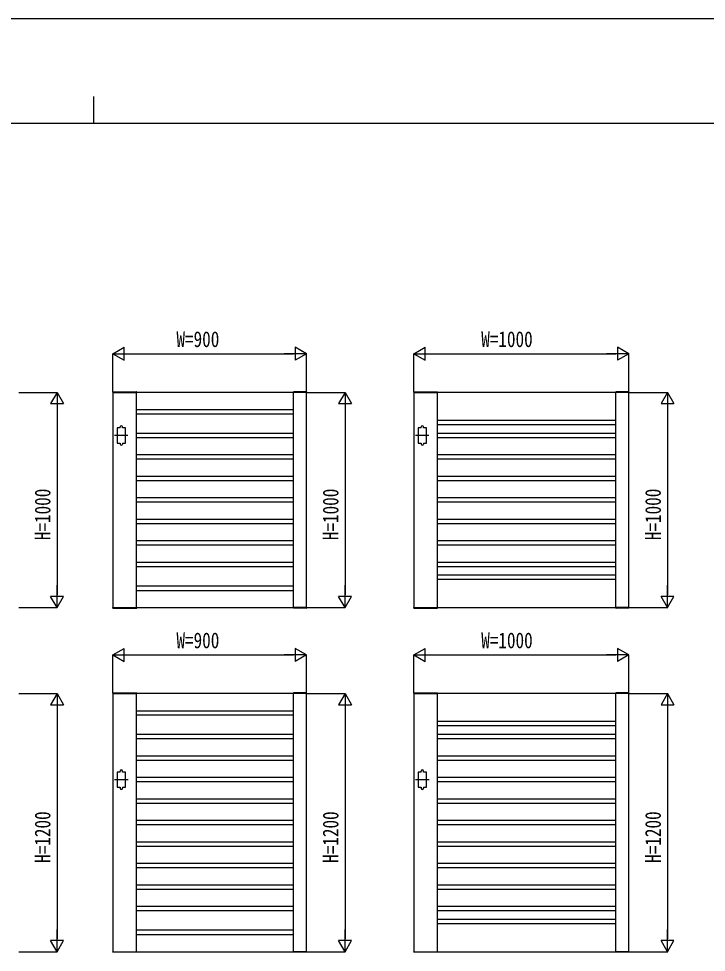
# Model space of a CAD drawing. Units: millimetres, scale not verified. Extents: x -10512 to 10512, y -7425 to 7425.
# Drawn here: x -361 to 2838, y 3085 to 7425 of the extents above; entities that cross this region are included whole.
import ezdxf
from ezdxf.enums import TextEntityAlignment as Align

# ---------------------------------------------------------------- set-up
doc = ezdxf.new("R2010")
doc.units = ezdxf.units.MM
doc.header["$LTSCALE"] = 30
for name, color, linetype in [('0-2_YKK_11', 7, 'Continuous'), ('0-3_YKK_11E', 7, 'Continuous'), ('0-4_YKK_A1', 4, 'Continuous'), ('0-5_YKK_D', 6, 'Continuous'), ('0-6_YKK_ZWAK', 7, 'Continuous')]:
    doc.layers.add(name, color=color, linetype=linetype)
doc.styles.add('ＭＳ ゴシック', font='')
doc.styles.get('ＭＳ ゴシック').set_extended_font_data('MS Gothic')

msp = doc.modelspace()

# ---------------------------------------------------------------- linework, layer by layer
at = {"layer": '0-2_YKK_11'}
for p, q in [((187.55, 4687.5), (187.55, 5687.5)), ((917.55, 4687.5), (917.55, 5687.5)), ((1587.55, 4687.5), (1587.55, 5687.5)), ((2417.55, 4687.5), (2417.55, 5687.5)), ((187.55, 5607.5), (917.55, 5607.5)), ((187.55, 4767.5), (917.55, 4767.5)), ((187.55, 3087.5), (187.55, 4287.5)), ((917.55, 3087.5), (917.55, 4287.5)), ((1587.55, 3087.5), (1587.55, 4287.5)), ((2417.55, 3087.5), (2417.55, 4287.5)), ((187.55, 4207.5), (917.55, 4207.5)), ((187.55, 3167.5), (917.55, 3167.5))]:
    msp.add_line(p, q, dxfattribs=at)
for points in [[(77.55, 5687.5), (77.55, 4687.5), (977.55, 4687.5), (977.55, 5687.5)], [(2477.55, 5687.5), (1477.55, 5687.5), (1477.55, 4687.5), (2477.55, 4687.5)], [(77.55, 4287.5), (77.55, 3087.5), (977.55, 3087.5), (977.55, 4287.5)], [(1477.55, 4287.5), (1477.55, 3087.5), (2477.55, 3087.5), (2477.55, 4287.5)]]:
    msp.add_lwpolyline(points, close=True, dxfattribs=at)
at = {"layer": '0-3_YKK_11E'}
for p, q in [((917.55, 5587.2), (187.55, 5587.2)), ((2417.55, 5557.5), (1587.55, 5557.5)), ((2417.55, 5537.5), (1587.55, 5537.5)), ((917.55, 5497.2), (187.55, 5497.2)), ((917.55, 5477.2), (187.55, 5477.2)), ((2417.55, 5497.2), (1587.55, 5497.2)), ((2417.55, 5477.2), (1587.55, 5477.2)), ((917.55, 5397.2), (187.55, 5397.2)), ((2417.55, 5397.2), (1587.55, 5397.2)), ((917.55, 5377.2), (187.55, 5377.2)), ((2417.55, 5377.2), (1587.55, 5377.2)), ((917.55, 5297.2), (187.55, 5297.2)), ((2417.55, 5297.2), (1587.55, 5297.2)), ((917.55, 5277.2), (187.55, 5277.2)), ((2417.55, 5277.2), (1587.55, 5277.2)), ((917.55, 5197.2), (187.55, 5197.2)), ((917.55, 5177.2), (187.55, 5177.2)), ((2417.55, 5197.2), (1587.55, 5197.2)), ((2417.55, 5177.2), (1587.55, 5177.2)), ((917.55, 5097.2), (187.55, 5097.2)), ((2417.55, 5097.2), (1587.55, 5097.2)), ((917.55, 5077.2), (187.55, 5077.2)), ((2417.55, 5077.2), (1587.55, 5077.2)), ((917.55, 4997.2), (187.55, 4997.2)), ((2417.55, 4997.2), (1587.55, 4997.2)), ((917.55, 4977.2), (187.55, 4977.2)), ((2417.55, 4977.2), (1587.55, 4977.2)), ((917.55, 4897.2), (187.55, 4897.2)), ((917.55, 4877.2), (187.55, 4877.2)), ((2417.55, 4897.2), (1587.55, 4897.2)), ((2417.55, 4877.2), (1587.55, 4877.2)), ((2417.55, 4837.5), (1587.55, 4837.5)), ((2417.55, 4817.5), (1587.55, 4817.5)), ((917.55, 4787.2), (187.55, 4787.2)), ((917.55, 4187.2), (187.55, 4187.2)), ((2417.55, 4157.5), (1587.55, 4157.5)), ((2417.55, 4137.5), (1587.55, 4137.5)), ((917.55, 4097.2), (187.55, 4097.2)), ((2417.55, 4097.2), (1587.55, 4097.2)), ((917.55, 4077.2), (187.55, 4077.2)), ((2417.55, 4077.2), (1587.55, 4077.2)), ((917.55, 3997.2), (187.55, 3997.2)), ((2417.55, 3997.2), (1587.55, 3997.2)), ((917.55, 3977.2), (187.55, 3977.2)), ((2417.55, 3977.2), (1587.55, 3977.2)), ((917.55, 3897.2), (187.55, 3897.2)), ((917.55, 3877.2), (187.55, 3877.2)), ((2417.55, 3897.2), (1587.55, 3897.2)), ((2417.55, 3877.2), (1587.55, 3877.2)), ((917.55, 3797.2), (187.55, 3797.2)), ((917.55, 3777.2), (187.55, 3777.2)), ((2417.55, 3797.2), (1587.55, 3797.2)), ((2417.55, 3777.2), (1587.55, 3777.2)), ((917.55, 3697.2), (187.55, 3697.2)), ((2417.55, 3697.2), (1587.55, 3697.2)), ((917.55, 3677.2), (187.55, 3677.2)), ((2417.55, 3677.2), (1587.55, 3677.2)), ((917.55, 3597.2), (187.55, 3597.2)), ((917.55, 3577.2), (187.55, 3577.2)), ((2417.55, 3597.2), (1587.55, 3597.2)), ((2417.55, 3577.2), (1587.55, 3577.2)), ((917.55, 3497.2), (187.55, 3497.2)), ((917.55, 3477.2), (187.55, 3477.2)), ((2417.55, 3497.2), (1587.55, 3497.2)), ((2417.55, 3477.2), (1587.55, 3477.2)), ((917.55, 3397.2), (187.55, 3397.2)), ((2417.55, 3397.2), (1587.55, 3397.2)), ((917.55, 3377.2), (187.55, 3377.2)), ((2417.55, 3377.2), (1587.55, 3377.2)), ((917.55, 3297.2), (187.55, 3297.2)), ((917.55, 3277.2), (187.55, 3277.2)), ((2417.55, 3297.2), (1587.55, 3297.2)), ((2417.55, 3277.2), (1587.55, 3277.2)), ((2417.55, 3237.5), (1587.55, 3237.5)), ((2417.55, 3217.5), (1587.55, 3217.5)), ((917.55, 3187.2), (187.55, 3187.2))]:
    msp.add_line(p, q, dxfattribs=at)
at = {"layer": '0-4_YKK_A1'}
for p, q in [((77.18, 5690.05), (77.05, 5687.5)), ((77.05, 5687.5), (188.05, 5687.5)), ((78.18, 5691), (186.92, 5691)), ((187.92, 5690.05), (188.05, 5687.5)), ((917.18, 5690.05), (917.05, 5687.5)), ((978.05, 5687.5), (917.05, 5687.5)), ((976.92, 5691), (918.18, 5691)), ((977.92, 5690.05), (978.05, 5687.5)), ((1477.18, 5690.05), (1477.05, 5687.5)), ((1477.05, 5687.5), (1588.05, 5687.5)), ((1478.18, 5691), (1586.92, 5691)), ((1587.92, 5690.05), (1588.05, 5687.5)), ((2417.18, 5690.05), (2417.05, 5687.5)), ((2478.05, 5687.5), (2417.05, 5687.5)), ((2476.92, 5691), (2418.18, 5691)), ((2477.92, 5690.05), (2478.05, 5687.5)), ((111.55, 5522.5), (111.55, 5527.5)), ((121.55, 5522.5), (121.55, 5527.5)), ((1511.55, 5522.5), (1511.55, 5527.5)), ((1521.55, 5522.5), (1521.55, 5527.5)), ((147.25, 5487.5), (85.05, 5487.5)), ((1547.25, 5487.5), (1485.05, 5487.5)), ((111.55, 5452.5), (111.55, 5447.5)), ((121.55, 5452.5), (121.55, 5447.5)), ((1511.55, 5452.5), (1511.55, 5447.5)), ((1521.55, 5452.5), (1521.55, 5447.5)), ((77.05, 4687.5), (188.05, 4687.5)), ((77.18, 4684.95), (77.05, 4687.5)), ((187.92, 4684.95), (188.05, 4687.5)), ((978.05, 4687.5), (917.05, 4687.5)), ((917.18, 4684.95), (917.05, 4687.5)), ((977.92, 4684.95), (978.05, 4687.5)), ((1477.05, 4687.5), (1588.05, 4687.5)), ((1477.18, 4684.95), (1477.05, 4687.5)), ((1587.92, 4684.95), (1588.05, 4687.5)), ((2478.05, 4687.5), (2417.05, 4687.5)), ((2417.18, 4684.95), (2417.05, 4687.5)), ((2477.92, 4684.95), (2478.05, 4687.5)), ((78.18, 4684), (186.92, 4684)), ((976.92, 4684), (918.18, 4684)), ((1478.18, 4684), (1586.92, 4684)), ((2476.92, 4684), (2418.18, 4684)), ((77.18, 4290.05), (77.05, 4287.5)), ((77.05, 4287.5), (188.05, 4287.5)), ((78.18, 4291), (186.92, 4291)), ((187.92, 4290.05), (188.05, 4287.5)), ((917.18, 4290.05), (917.05, 4287.5)), ((978.05, 4287.5), (917.05, 4287.5)), ((976.92, 4291), (918.18, 4291)), ((977.92, 4290.05), (978.05, 4287.5)), ((1477.18, 4290.05), (1477.05, 4287.5)), ((1477.05, 4287.5), (1588.05, 4287.5)), ((1478.18, 4291), (1586.92, 4291)), ((1587.92, 4290.05), (1588.05, 4287.5)), ((2417.18, 4290.05), (2417.05, 4287.5)), ((2478.05, 4287.5), (2417.05, 4287.5)), ((2476.92, 4291), (2418.18, 4291)), ((2477.92, 4290.05), (2478.05, 4287.5)), ((111.55, 3922.5), (111.55, 3927.5)), ((121.55, 3922.5), (121.55, 3927.5)), ((1511.55, 3922.5), (1511.55, 3927.5)), ((1521.55, 3922.5), (1521.55, 3927.5)), ((148.05, 3887.5), (85.05, 3887.5)), ((1548.05, 3887.5), (1485.05, 3887.5)), ((111.55, 3852.5), (111.55, 3847.5)), ((121.55, 3852.5), (121.55, 3847.5)), ((1511.55, 3852.5), (1511.55, 3847.5)), ((1521.55, 3852.5), (1521.55, 3847.5)), ((77.05, 3087.5), (188.05, 3087.5)), ((77.18, 3084.95), (77.05, 3087.5)), ((187.92, 3084.95), (188.05, 3087.5)), ((978.05, 3087.5), (917.05, 3087.5)), ((917.18, 3084.95), (917.05, 3087.5)), ((977.92, 3084.95), (978.05, 3087.5)), ((1477.05, 3087.5), (1588.05, 3087.5)), ((1477.18, 3084.95), (1477.05, 3087.5)), ((1587.92, 3084.95), (1588.05, 3087.5)), ((2478.05, 3087.5), (2417.05, 3087.5)), ((2417.18, 3084.95), (2417.05, 3087.5)), ((2477.92, 3084.95), (2478.05, 3087.5))]:
    msp.add_line(p, q, dxfattribs=at)
for points in [[(111.55, 5522.5), (97.55, 5522.5), (97.55, 5452.5), (111.55, 5452.5)], [(121.55, 5452.5), (135.55, 5452.5), (135.55, 5522.5), (121.55, 5522.5)], [(1511.55, 5522.5), (1497.55, 5522.5), (1497.55, 5452.5), (1511.55, 5452.5)], [(1521.55, 5452.5), (1535.55, 5452.5), (1535.55, 5522.5), (1521.55, 5522.5)], [(111.55, 3922.5), (97.55, 3922.5), (97.55, 3852.5), (111.55, 3852.5)], [(121.55, 3852.5), (135.55, 3852.5), (135.55, 3922.5), (121.55, 3922.5)], [(1511.55, 3922.5), (1497.55, 3922.5), (1497.55, 3852.5), (1511.55, 3852.5)], [(1521.55, 3852.5), (1535.55, 3852.5), (1535.55, 3922.5), (1521.55, 3922.5)]]:
    msp.add_lwpolyline(points, dxfattribs=at)
for centre, radius, start, end in [((78.18, 5690), 1, 90, 177), ((186.92, 5690), 1, 3, 90), ((918.18, 5690), 1, 90, 177), ((976.92, 5690), 1, 3, 90), ((1478.18, 5690), 1, 90, 177), ((1586.92, 5690), 1, 3, 90), ((2418.18, 5690), 1, 90, 177), ((2476.92, 5690), 1, 3, 90), ((116.55, 5527.5), 5, 0, 180), ((1516.55, 5527.5), 5, 0, 180), ((116.55, 5447.5), 5, 180, 0), ((1516.55, 5447.5), 5, 180, 0), ((78.18, 4685), 1, 183, 270), ((186.92, 4685), 1, 270, 357), ((918.18, 4685), 1, 183, 270), ((976.92, 4685), 1, 270, 357), ((1478.18, 4685), 1, 183, 270), ((1586.92, 4685), 1, 270, 357), ((2418.18, 4685), 1, 183, 270), ((2476.92, 4685), 1, 270, 357), ((78.18, 4290), 1, 90, 177), ((186.92, 4290), 1, 3, 90), ((918.18, 4290), 1, 90, 177), ((976.92, 4290), 1, 3, 90), ((1478.18, 4290), 1, 90, 177), ((1586.92, 4290), 1, 3, 90), ((2418.18, 4290), 1, 90, 177), ((2476.92, 4290), 1, 3, 90), ((116.55, 3927.5), 5, 0, 180), ((1516.55, 3927.5), 5, 0, 180), ((116.55, 3847.5), 5, 180, 0), ((1516.55, 3847.5), 5, 180, 0)]:
    msp.add_arc(centre, radius, start, end, dxfattribs=at)
at = {"layer": '0-5_YKK_D'}
for p, q in [((77.55, 5867.5), (129.51, 5897.5)), ((77.55, 5689.5), (77.55, 5868.5)), ((77.55, 5867.5), (129.51, 5837.5)), ((77.55, 5867.5), (181.47, 5867.5)), ((129.51, 5837.5), (129.51, 5897.5)), ((137.55, 5867.5), (917.55, 5867.5)), ((977.55, 5867.5), (873.63, 5867.5)), ((977.55, 5867.5), (925.59, 5897.5)), ((925.59, 5897.5), (925.59, 5837.5)), ((977.55, 5867.5), (925.59, 5837.5)), ((977.55, 5689.5), (977.55, 5868.5)), ((1477.55, 5867.5), (1529.51, 5897.5)), ((1477.55, 5689.5), (1477.55, 5868.5)), ((1477.55, 5867.5), (1529.51, 5837.5)), ((1477.55, 5867.5), (1581.47, 5867.5)), ((1529.51, 5837.5), (1529.51, 5897.5)), ((1537.55, 5867.5), (2417.55, 5867.5)), ((2477.55, 5867.5), (2373.63, 5867.5)), ((2477.55, 5867.5), (2425.59, 5897.5)), ((2425.59, 5897.5), (2425.59, 5837.5)), ((2477.55, 5867.5), (2425.59, 5837.5)), ((2477.55, 5689.5), (2477.55, 5868.5)), ((-360.45, 5687.5), (-181.45, 5687.5)), ((-182.45, 5687.5), (-212.45, 5635.54)), ((-182.45, 5687.5), (-152.45, 5635.54)), ((-182.45, 5687.5), (-182.45, 5583.58)), ((979.55, 5687.5), (1158.55, 5687.5)), ((1157.55, 5687.5), (1127.55, 5635.54)), ((1157.55, 5687.5), (1187.55, 5635.54)), ((1157.55, 5687.5), (1157.55, 5583.58)), ((2479.55, 5687.5), (2658.55, 5687.5)), ((2657.55, 5687.5), (2627.55, 5635.54)), ((2657.55, 5687.5), (2687.55, 5635.54)), ((2657.55, 5687.5), (2657.55, 5583.58)), ((-212.45, 5635.54), (-152.45, 5635.54)), ((-182.45, 5627.5), (-182.45, 4747.5)), ((1127.55, 5635.54), (1187.55, 5635.54)), ((1157.55, 5627.5), (1157.55, 4747.5)), ((2627.55, 5635.54), (2687.55, 5635.54)), ((2657.55, 5627.5), (2657.55, 4747.5)), ((-182.45, 4687.5), (-182.45, 4791.42)), ((1157.55, 4687.5), (1157.55, 4791.42)), ((2657.55, 4687.5), (2657.55, 4791.42)), ((-182.45, 4687.5), (-212.45, 4739.46)), ((-152.45, 4739.46), (-212.45, 4739.46)), ((-182.45, 4687.5), (-152.45, 4739.46)), ((1157.55, 4687.5), (1127.55, 4739.46)), ((1187.55, 4739.46), (1127.55, 4739.46)), ((1157.55, 4687.5), (1187.55, 4739.46)), ((2657.55, 4687.5), (2627.55, 4739.46)), ((2687.55, 4739.46), (2627.55, 4739.46)), ((2657.55, 4687.5), (2687.55, 4739.46)), ((-360.45, 4687.5), (-181.45, 4687.5)), ((979.55, 4687.5), (1158.55, 4687.5)), ((2479.55, 4687.5), (2658.55, 4687.5)), ((77.55, 4467.5), (129.51, 4497.5)), ((129.51, 4437.5), (129.51, 4497.5)), ((977.55, 4467.5), (925.59, 4497.5)), ((925.59, 4497.5), (925.59, 4437.5)), ((1477.55, 4467.5), (1529.51, 4497.5)), ((1529.51, 4437.5), (1529.51, 4497.5)), ((2477.55, 4467.5), (2425.59, 4497.5)), ((2425.59, 4497.5), (2425.59, 4437.5)), ((77.55, 4289.5), (77.55, 4468.5)), ((77.55, 4467.5), (129.51, 4437.5)), ((77.55, 4467.5), (181.47, 4467.5)), ((137.55, 4467.5), (917.55, 4467.5)), ((977.55, 4467.5), (873.63, 4467.5)), ((977.55, 4467.5), (925.59, 4437.5)), ((977.55, 4289.5), (977.55, 4468.5)), ((1477.55, 4289.5), (1477.55, 4468.5)), ((1477.55, 4467.5), (1529.51, 4437.5)), ((1477.55, 4467.5), (1581.47, 4467.5)), ((1537.55, 4467.5), (2417.55, 4467.5)), ((2477.55, 4467.5), (2373.63, 4467.5)), ((2477.55, 4467.5), (2425.59, 4437.5)), ((2477.55, 4289.5), (2477.55, 4468.5)), ((-360.45, 4287.5), (-181.45, 4287.5)), ((-182.45, 4287.5), (-212.45, 4235.54)), ((-182.45, 4287.5), (-152.45, 4235.54)), ((-182.45, 4287.5), (-182.45, 4183.58)), ((979.55, 4287.5), (1158.55, 4287.5)), ((1157.55, 4287.5), (1127.55, 4235.54)), ((1157.55, 4287.5), (1187.55, 4235.54)), ((1157.55, 4287.5), (1157.55, 4183.58)), ((2479.55, 4287.5), (2658.55, 4287.5)), ((2657.55, 4287.5), (2627.55, 4235.54)), ((2657.55, 4287.5), (2687.55, 4235.54)), ((2657.55, 4287.5), (2657.55, 4183.58)), ((-212.45, 4235.54), (-152.45, 4235.54)), ((-182.45, 4227.5), (-182.45, 3147.5)), ((1127.55, 4235.54), (1187.55, 4235.54)), ((1157.55, 4227.5), (1157.55, 3147.5)), ((2627.55, 4235.54), (2687.55, 4235.54)), ((2657.55, 4227.5), (2657.55, 3147.5)), ((-182.45, 3087.5), (-182.45, 3191.42)), ((1157.55, 3087.5), (1157.55, 3191.42)), ((2657.55, 3087.5), (2657.55, 3191.42)), ((-182.45, 3087.5), (-212.45, 3139.46)), ((-152.45, 3139.46), (-212.45, 3139.46)), ((-182.45, 3087.5), (-152.45, 3139.46)), ((1157.55, 3087.5), (1127.55, 3139.46)), ((1187.55, 3139.46), (1127.55, 3139.46)), ((1157.55, 3087.5), (1187.55, 3139.46)), ((2657.55, 3087.5), (2627.55, 3139.46)), ((2687.55, 3139.46), (2627.55, 3139.46)), ((2657.55, 3087.5), (2687.55, 3139.46)), ((-360.45, 3087.5), (-181.45, 3087.5)), ((979.55, 3087.5), (1158.55, 3087.5)), ((2479.55, 3087.5), (2658.55, 3087.5))]:
    msp.add_line(p, q, dxfattribs=at)
at = {"layer": '0-6_YKK_ZWAK'}
for p, q in [((-12.45, 7062.5), (-12.45, 6937.5)), ((9737.55, 6937.5), (-9762.45, 6937.5))]:
    msp.add_line(p, q, dxfattribs=at)
msp.add_lwpolyline([(-10512.5, -7425), (10512.5, -7425), (10512.5, 7425), (-10512.5, 7425)], close=True, dxfattribs=at)

# ---------------------------------------------------------------- texts
at = {"layer": '0-5_YKK_D', "style": 'ＭＳ ゴシック', "width": 0.8}
for s, p in [('W=900', (372.88, 5876.5)), ('W=1000', (1790.88, 5876.5)), ('W=900', (372.88, 4476.5)), ('W=1000', (1790.88, 4476.5))]:
    msp.add_text(s, height=73.31, dxfattribs=at).set_placement(p, align=Align.BOTTOM_LEFT)
for s, p in [('H=1000', (-191.45, 5000.83)), ('H=1000', (1148.55, 5000.83)), ('H=1000', (2648.55, 5000.83)), ('H=1200', (-191.45, 3500.83)), ('H=1200', (1148.55, 3500.83)), ('H=1200', (2648.55, 3500.83))]:
    msp.add_text(s, height=73.31, rotation=90, dxfattribs=at).set_placement(p, align=Align.BOTTOM_LEFT)

doc.saveas('drawing.dxf')
